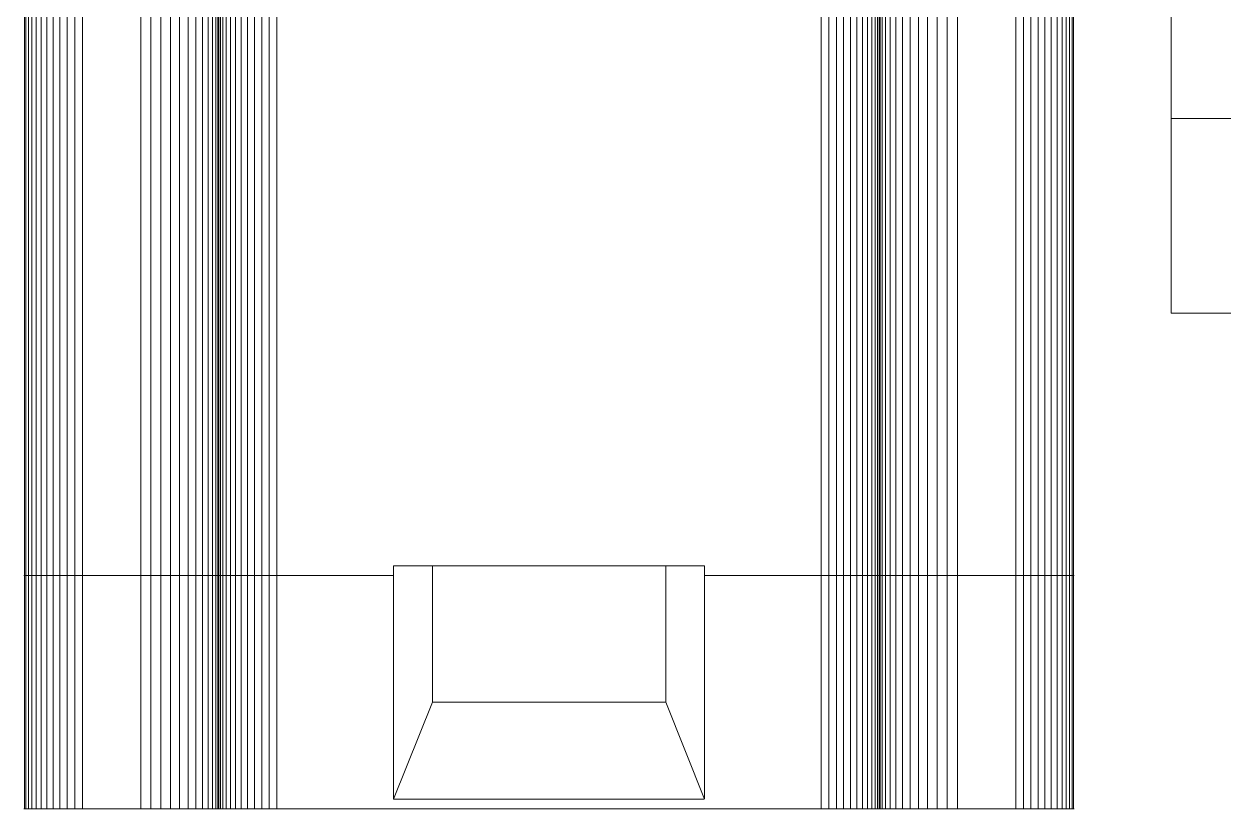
# Model space of a CAD drawing. Header units: inches. Extents: x -827 to 154, y -802 to 207.
# Drawn here: x -125.708 to -121.851, y -200.883 to -198.36 of the extents above; entities that cross this region are included whole.
import ezdxf

# ---------------------------------------------------------------- set-up
doc = ezdxf.new("R2010")
doc.units = ezdxf.units.IN
doc.header["$MEASUREMENT"] = 0
doc.layers.add('Layer0', color=7, linetype='Continuous', lineweight=9)
doc.layers.add('Shop_Sabre_RC-8_CNC_Router_skp', color=8, linetype='Continuous', lineweight=9)

# ---------------------------------------------------------------- blocks, each defined once
blk = doc.blocks.new('Shop_Sabre_RC-8_CNC_Router_skp_49-402788-Level 1')
at = {"layer": 'Layer0'}
for p, q in [((7.6891, 3.25), (7.6875, 3.25)), ((7.6875, 3.25), (7.6891, 3.25)), ((7.6939, 3.25), (7.6891, 3.25)), ((7.6891, 3.25), (7.6939, 3.25)), ((7.6891, 3.25), (7.6891, 0.75)), ((7.6891, 0.75), (7.6891, 3.25)), ((7.7018, 3.25), (7.6939, 3.25)), ((7.6939, 3.25), (7.7018, 3.25)), ((7.6939, 3.25), (7.6939, 0.75)), ((7.6939, 0.75), (7.6939, 3.25)), ((7.7126, 3.25), (7.7018, 3.25)), ((7.7018, 3.25), (7.7126, 3.25)), ((7.7018, 3.25), (7.7018, 0.75)), ((7.7018, 0.75), (7.7018, 3.25)), ((7.7262, 3.25), (7.7126, 3.25)), ((7.7126, 3.25), (7.7262, 3.25)), ((7.7126, 3.25), (7.7126, 0.75)), ((7.7126, 0.75), (7.7126, 3.25)), ((7.7424, 3.25), (7.7262, 3.25)), ((7.7262, 3.25), (7.7424, 3.25)), ((7.7262, 3.25), (7.7262, 0.75)), ((7.7262, 0.75), (7.7262, 3.25)), ((7.7609, 3.25), (7.7424, 3.25)), ((7.7424, 0.75), (7.7424, 3.25)), ((7.7609, 3.25), (7.7424, 3.25)), ((7.7424, 0.75), (7.7424, 3.25)), ((7.7812, 3.25), (7.7609, 3.25)), ((7.7609, 0.75), (7.7609, 3.25)), ((7.7812, 3.25), (7.7609, 3.25)), ((7.7609, 3.25), (7.7609, 0.75)), ((7.8032, 3.25), (7.7812, 3.25)), ((7.7812, 0.75), (7.7812, 3.25)), ((7.8032, 3.25), (7.7812, 3.25)), ((7.7812, 3.25), (7.7812, 0.75)), ((7.8265, 3.25), (7.8032, 3.25)), ((7.8032, 0.75), (7.8032, 3.25)), ((7.8265, 3.25), (7.8032, 3.25)), ((7.8032, 3.25), (7.8032, 0.75)), ((7.8505, 3.25), (7.8265, 3.25)), ((7.8265, 3.25), (7.8265, 0.75)), ((7.8265, 0.75), (7.8265, 3.25)), ((7.8505, 3.25), (7.8265, 3.25)), ((7.875, 3.25), (7.8505, 3.25)), ((7.8505, 0.75), (7.8505, 3.25)), ((7.875, 3.25), (7.8505, 3.25)), ((7.8505, 3.25), (7.8505, 0.75)), ((8.0625, 3.25), (7.875, 3.25)), ((7.875, 3.25), (7.875, 0.75)), ((8.0625, 3.25), (7.875, 3.25)), ((7.875, 0.75), (7.875, 3.25)), ((8.0951, 3.25), (8.0625, 3.25)), ((8.0951, 3.25), (8.0625, 3.25)), ((8.0625, 0.75), (8.0625, 3.25)), ((8.0625, 3.25), (8.0625, 0.75)), ((8.1272, 3.25), (8.0951, 3.25)), ((8.0951, 3.25), (8.0951, 0.75)), ((8.1272, 3.25), (8.0951, 3.25)), ((8.0951, 0.75), (8.0951, 3.25)), ((8.1582, 3.25), (8.1272, 3.25)), ((8.1272, 3.25), (8.1272, 0.75)), ((8.1582, 3.25), (8.1272, 3.25)), ((8.1272, 0.75), (8.1272, 3.25)), ((8.1875, 3.25), (8.1582, 3.25)), ((8.1875, 3.25), (8.1582, 3.25)), ((8.1582, 0.75), (8.1582, 3.25)), ((8.1582, 3.25), (8.1582, 0.75)), ((8.2147, 3.25), (8.1875, 3.25)), ((8.2147, 3.25), (8.1875, 3.25)), ((8.1875, 0.75), (8.1875, 3.25)), ((8.1875, 3.25), (8.1875, 0.75)), ((8.2393, 3.25), (8.2147, 3.25)), ((8.2147, 3.25), (8.2147, 0.75)), ((8.2393, 3.25), (8.2147, 3.25)), ((8.2147, 0.75), (8.2147, 3.25)), ((8.2608, 3.25), (8.2393, 3.25)), ((8.2393, 3.25), (8.2393, 0.75)), ((8.2393, 3.25), (8.2608, 3.25)), ((8.2393, 3.25), (8.2393, 0.75)), ((8.279, 3.25), (8.2608, 3.25)), ((8.2608, 3.25), (8.279, 3.25)), ((8.2608, 3.25), (8.2608, 0.75)), ((8.2608, 0.75), (8.2608, 3.25)), ((8.2935, 3.25), (8.279, 3.25)), ((8.279, 0.75), (8.279, 3.25)), ((8.279, 3.25), (8.2935, 3.25)), ((8.279, 3.25), (8.279, 0.75)), ((8.304, 3.25), (8.2935, 3.25)), ((8.2935, 3.25), (8.304, 3.25)), ((8.2935, 3.25), (8.2935, 0.75)), ((8.2935, 0.75), (8.2935, 3.25)), ((8.3104, 3.25), (8.304, 3.25)), ((8.304, 0.75), (8.304, 3.25)), ((8.304, 3.25), (8.3104, 3.25)), ((8.304, 3.25), (8.304, 0.75)), ((8.3125, 3.25), (8.3104, 3.25)), ((8.3104, 3.25), (8.3125, 3.25)), ((8.3104, 3.25), (8.3104, 0.75)), ((8.3104, 0.75), (8.3104, 3.25)), ((8.3141, 3.25), (8.3125, 3.25)), ((8.3125, 3.25), (8.3141, 3.25)), ((8.3189, 3.25), (8.3141, 3.25)), ((8.3141, 3.25), (8.3189, 3.25)), ((8.3141, 3.25), (8.3141, 0.75)), ((8.3141, 0.75), (8.3141, 3.25)), ((8.3268, 3.25), (8.3189, 3.25)), ((8.3189, 3.25), (8.3268, 3.25)), ((8.3189, 3.25), (8.3189, 0.75)), ((8.3189, 0.75), (8.3189, 3.25)), ((8.3376, 3.25), (8.3268, 3.25)), ((8.3268, 3.25), (8.3376, 3.25)), ((8.3268, 3.25), (8.3268, 0.75)), ((8.3268, 0.75), (8.3268, 3.25)), ((8.3512, 3.25), (8.3376, 3.25)), ((8.3376, 3.25), (8.3512, 3.25)), ((8.3376, 3.25), (8.3376, 0.75)), ((8.3376, 0.75), (8.3376, 3.25)), ((8.3674, 3.25), (8.3512, 3.25)), ((8.3512, 0.75), (8.3512, 3.25)), ((8.3512, 3.25), (8.3674, 3.25)), ((8.3512, 3.25), (8.3512, 0.75)), ((8.3859, 3.25), (8.3674, 3.25)), ((8.3674, 0.75), (8.3674, 3.25)), ((8.3674, 0.75), (8.3674, 3.25)), ((8.3859, 3.25), (8.3674, 3.25)), ((8.4062, 3.25), (8.3859, 3.25)), ((8.3859, 3.25), (8.3859, 0.75)), ((8.3859, 0.75), (8.3859, 3.25)), ((8.4062, 3.25), (8.3859, 3.25)), ((8.4282, 3.25), (8.4062, 3.25)), ((8.4062, 0.75), (8.4062, 3.25)), ((8.4282, 3.25), (8.4062, 3.25)), ((8.4062, 3.25), (8.4062, 0.75)), ((8.4515, 3.25), (8.4282, 3.25)), ((8.4282, 0.75), (8.4282, 3.25)), ((8.4515, 3.25), (8.4282, 3.25)), ((8.4282, 3.25), (8.4282, 0.75)), ((8.4755, 3.25), (8.4515, 3.25)), ((8.4515, 3.25), (8.4515, 0.75)), ((8.4515, 0.75), (8.4515, 3.25)), ((8.4755, 3.25), (8.4515, 3.25)), ((8.5, 3.25), (8.4755, 3.25)), ((8.4755, 3.25), (8.4755, 0.75)), ((8.4755, 0.75), (8.4755, 3.25)), ((8.5, 3.25), (8.4755, 3.25)), ((10.25, 3.25), (8.5, 3.25)), ((8.5, 3.25), (8.5, 0.75)), ((10.25, 3.25), (8.5, 3.25)), ((8.5, 0.75), (8.5, 3.25)), ((10.2745, 3.25), (10.25, 3.25)), ((10.25, 0.75), (10.25, 3.25)), ((10.2745, 3.25), (10.25, 3.25)), ((10.25, 3.25), (10.25, 0.75)), ((10.2985, 3.25), (10.2745, 3.25)), ((10.2745, 3.25), (10.2745, 0.75)), ((10.2745, 0.75), (10.2745, 3.25)), ((10.2985, 3.25), (10.2745, 3.25)), ((10.3218, 3.25), (10.2985, 3.25)), ((10.2985, 3.25), (10.2985, 0.75)), ((10.2985, 0.75), (10.2985, 3.25)), ((10.3218, 3.25), (10.2985, 3.25)), ((10.3437, 3.25), (10.3218, 3.25)), ((10.3218, 0.75), (10.3218, 3.25)), ((10.3437, 3.25), (10.3218, 3.25)), ((10.3218, 3.25), (10.3218, 0.75)), ((10.3641, 3.25), (10.3437, 3.25)), ((10.3437, 0.75), (10.3437, 3.25)), ((10.3641, 3.25), (10.3437, 3.25)), ((10.3437, 3.25), (10.3437, 0.75)), ((10.3826, 3.25), (10.3641, 3.25)), ((10.3641, 3.25), (10.3641, 0.75)), ((10.3641, 0.75), (10.3641, 3.25)), ((10.3826, 3.25), (10.3641, 3.25)), ((10.3988, 3.25), (10.3826, 3.25)), ((10.3826, 3.25), (10.3826, 0.75)), ((10.3826, 3.25), (10.3826, 0.75)), ((10.3826, 3.25), (10.3988, 3.25)), ((10.4124, 3.25), (10.3988, 3.25)), ((10.3988, 3.25), (10.3988, 0.75)), ((10.3988, 3.25), (10.4124, 3.25)), ((10.3988, 0.75), (10.3988, 3.25)), ((10.4232, 3.25), (10.4124, 3.25)), ((10.4124, 3.25), (10.4124, 0.75)), ((10.4124, 3.25), (10.4232, 3.25)), ((10.4124, 0.75), (10.4124, 3.25)), ((10.4311, 3.25), (10.4232, 3.25)), ((10.4232, 0.75), (10.4232, 3.25)), ((10.4232, 3.25), (10.4232, 0.75)), ((10.4232, 3.25), (10.4311, 3.25)), ((10.4359, 3.25), (10.4311, 3.25)), ((10.4311, 0.75), (10.4311, 3.25)), ((10.4311, 3.25), (10.4311, 0.75)), ((10.4311, 3.25), (10.4359, 3.25)), ((10.4375, 3.25), (10.4359, 3.25)), ((10.4359, 3.25), (10.4359, 0.75)), ((10.4359, 3.25), (10.4375, 3.25)), ((10.4359, 0.75), (10.4359, 3.25)), ((10.4396, 3.25), (10.4375, 3.25)), ((10.4375, 3.25), (10.4396, 3.25)), ((10.446, 3.25), (10.4396, 3.25)), ((10.4396, 3.25), (10.4396, 0.75)), ((10.4396, 3.25), (10.446, 3.25)), ((10.4396, 0.75), (10.4396, 3.25)), ((10.4565, 3.25), (10.446, 3.25)), ((10.446, 0.75), (10.446, 3.25)), ((10.446, 3.25), (10.446, 0.75)), ((10.446, 3.25), (10.4565, 3.25)), ((10.471, 3.25), (10.4565, 3.25)), ((10.4565, 3.25), (10.4565, 0.75)), ((10.4565, 3.25), (10.471, 3.25)), ((10.4565, 0.75), (10.4565, 3.25)), ((10.4892, 3.25), (10.471, 3.25)), ((10.471, 0.75), (10.471, 3.25)), ((10.471, 3.25), (10.471, 0.75)), ((10.471, 3.25), (10.4892, 3.25)), ((10.5107, 3.25), (10.4892, 3.25)), ((10.4892, 0.75), (10.4892, 3.25)), ((10.4892, 3.25), (10.4892, 0.75)), ((10.4892, 3.25), (10.5107, 3.25)), ((10.5353, 3.25), (10.5107, 3.25)), ((10.5353, 3.25), (10.5107, 3.25)), ((10.5107, 0.75), (10.5107, 3.25)), ((10.5107, 0.75), (10.5107, 3.25)), ((10.5625, 3.25), (10.5353, 3.25)), ((10.5353, 3.25), (10.5353, 0.75)), ((10.5625, 3.25), (10.5353, 3.25)), ((10.5353, 0.75), (10.5353, 3.25)), ((10.5918, 3.25), (10.5625, 3.25)), ((10.5918, 3.25), (10.5625, 3.25)), ((10.5625, 0.75), (10.5625, 3.25)), ((10.5625, 3.25), (10.5625, 0.75)), ((10.6228, 3.25), (10.5918, 3.25)), ((10.5918, 3.25), (10.5918, 0.75)), ((10.6228, 3.25), (10.5918, 3.25)), ((10.5918, 0.75), (10.5918, 3.25)), ((10.6549, 3.25), (10.6228, 3.25)), ((10.6549, 3.25), (10.6228, 3.25)), ((10.6228, 0.75), (10.6228, 3.25)), ((10.6228, 3.25), (10.6228, 0.75)), ((10.6875, 3.25), (10.6549, 3.25)), ((10.6549, 3.25), (10.6549, 0.75)), ((10.6875, 3.25), (10.6549, 3.25)), ((10.6549, 0.75), (10.6549, 3.25)), ((10.875, 3.25), (10.6875, 3.25)), ((10.875, 3.25), (10.6875, 3.25)), ((10.6875, 0.75), (10.6875, 3.25)), ((10.6875, 3.25), (10.6875, 0.75)), ((10.8995, 3.25), (10.875, 3.25)), ((10.875, 0.75), (10.875, 3.25)), ((10.8995, 3.25), (10.875, 3.25)), ((10.875, 3.25), (10.875, 0.75)), ((10.9235, 3.25), (10.8995, 3.25)), ((10.8995, 0.75), (10.8995, 3.25)), ((10.9235, 3.25), (10.8995, 3.25)), ((10.8995, 3.25), (10.8995, 0.75)), ((10.9468, 3.25), (10.9235, 3.25)), ((10.9235, 3.25), (10.9235, 0.75)), ((10.9235, 0.75), (10.9235, 3.25)), ((10.9468, 3.25), (10.9235, 3.25)), ((10.9687, 3.25), (10.9468, 3.25)), ((10.9468, 0.75), (10.9468, 3.25)), ((10.9687, 3.25), (10.9468, 3.25)), ((10.9468, 3.25), (10.9468, 0.75)), ((10.9891, 3.25), (10.9687, 3.25)), ((10.9687, 0.75), (10.9687, 3.25)), ((10.9891, 3.25), (10.9687, 3.25)), ((10.9687, 3.25), (10.9687, 0.75)), ((11.0076, 3.25), (10.9891, 3.25)), ((10.9891, 3.25), (10.9891, 0.75)), ((10.9891, 0.75), (10.9891, 3.25)), ((11.0076, 3.25), (10.9891, 3.25)), ((11.0238, 3.25), (11.0076, 3.25)), ((11.0076, 3.25), (11.0076, 0.75)), ((11.0076, 3.25), (11.0076, 0.75)), ((11.0076, 3.25), (11.0238, 3.25)), ((11.0374, 3.25), (11.0238, 3.25)), ((11.0238, 3.25), (11.0238, 0.75)), ((11.0238, 3.25), (11.0374, 3.25)), ((11.0238, 0.75), (11.0238, 3.25)), ((11.0482, 3.25), (11.0374, 3.25)), ((11.0374, 3.25), (11.0374, 0.75)), ((11.0374, 3.25), (11.0482, 3.25)), ((11.0374, 0.75), (11.0374, 3.25)), ((11.0561, 3.25), (11.0482, 3.25)), ((11.0482, 3.25), (11.0482, 0.75)), ((11.0482, 3.25), (11.0561, 3.25)), ((11.0482, 0.75), (11.0482, 3.25)), ((11.0609, 3.25), (11.0561, 3.25)), ((11.0561, 0.75), (11.0561, 3.25)), ((11.0561, 3.25), (11.0561, 0.75)), ((11.0561, 3.25), (11.0609, 3.25)), ((11.0609, 3.25), (11.0625, 3.25)), ((11.0609, 3.25), (11.0609, 0.75)), ((11.0609, 3.25), (11.0625, 3.25)), ((11.0609, 0.75), (11.0609, 3.25)), ((7.6891, 0.75), (7.6875, 0.75)), ((7.6891, 0.75), (7.6875, 0.75)), ((7.6939, 0.75), (7.6891, 0.75)), ((7.6939, 0.75), (7.6891, 0.75)), ((7.7018, 0.75), (7.6939, 0.75)), ((7.7018, 0.75), (7.6939, 0.75)), ((7.7126, 0.75), (7.7018, 0.75)), ((7.7126, 0.75), (7.7018, 0.75)), ((7.7262, 0.75), (7.7126, 0.75)), ((7.7262, 0.75), (7.7126, 0.75)), ((7.7424, 0.75), (7.7262, 0.75)), ((7.7424, 0.75), (7.7262, 0.75)), ((7.7424, 0.75), (7.7609, 0.75)), ((7.7609, 0.75), (7.7424, 0.75)), ((7.7609, 0.75), (7.7812, 0.75)), ((7.7812, 0.75), (7.7609, 0.75)), ((7.7812, 0.75), (7.8032, 0.75)), ((7.8032, 0.75), (7.7812, 0.75)), ((7.8032, 0.75), (7.8265, 0.75)), ((7.8265, 0.75), (7.8032, 0.75)), ((7.8265, 0.75), (7.8505, 0.75)), ((7.8505, 0.75), (7.8265, 0.75)), ((7.8505, 0.75), (7.875, 0.75)), ((7.875, 0.75), (7.8505, 0.75)), ((8.0625, 0.75), (7.875, 0.75)), ((7.875, 0.75), (8.0625, 0.75)), ((8.0951, 0.75), (8.0625, 0.75)), ((8.0625, 0.75), (8.0951, 0.75)), ((8.1272, 0.75), (8.0951, 0.75)), ((8.0951, 0.75), (8.1272, 0.75)), ((8.1582, 0.75), (8.1272, 0.75)), ((8.1272, 0.75), (8.1582, 0.75)), ((8.1875, 0.75), (8.1582, 0.75)), ((8.1582, 0.75), (8.1875, 0.75)), ((8.2147, 0.75), (8.1875, 0.75)), ((8.1875, 0.75), (8.2147, 0.75)), ((8.2393, 0.75), (8.2147, 0.75)), ((8.2147, 0.75), (8.2393, 0.75)), ((8.2608, 0.75), (8.2393, 0.75)), ((8.2608, 0.75), (8.2393, 0.75)), ((8.279, 0.75), (8.2608, 0.75)), ((8.279, 0.75), (8.2608, 0.75)), ((8.2935, 0.75), (8.279, 0.75)), ((8.2935, 0.75), (8.279, 0.75)), ((8.304, 0.75), (8.2935, 0.75)), ((8.304, 0.75), (8.2935, 0.75)), ((8.3104, 0.75), (8.304, 0.75)), ((8.3104, 0.75), (8.304, 0.75)), ((8.3125, 0.75), (8.3104, 0.75)), ((8.3125, 0.75), (8.3104, 0.75)), ((8.3125, 0.75), (8.3141, 0.75)), ((8.3141, 0.75), (8.3125, 0.75)), ((8.3141, 0.75), (8.3189, 0.75)), ((8.3189, 0.75), (8.3141, 0.75)), ((8.3268, 0.75), (8.3189, 0.75)), ((8.3268, 0.75), (8.3189, 0.75)), ((8.3376, 0.75), (8.3268, 0.75)), ((8.3376, 0.75), (8.3268, 0.75)), ((8.3512, 0.75), (8.3376, 0.75)), ((8.3512, 0.75), (8.3376, 0.75)), ((8.3674, 0.75), (8.3512, 0.75)), ((8.3674, 0.75), (8.3512, 0.75)), ((8.3859, 0.75), (8.3674, 0.75)), ((8.3674, 0.75), (8.3859, 0.75)), ((8.4062, 0.75), (8.3859, 0.75)), ((8.3859, 0.75), (8.4062, 0.75)), ((8.4282, 0.75), (8.4062, 0.75)), ((8.4062, 0.75), (8.4282, 0.75)), ((8.4515, 0.75), (8.4282, 0.75)), ((8.4282, 0.75), (8.4515, 0.75)), ((8.4755, 0.75), (8.4515, 0.75)), ((8.4515, 0.75), (8.4755, 0.75)), ((8.5, 0.75), (8.4755, 0.75)), ((8.4755, 0.75), (8.5, 0.75)), ((8.875, 0.75), (8.5, 0.75)), ((8.5, 0.75), (8.875, 0.75)), ((10.25, 0.75), (9.875, 0.75)), ((9.875, 0.75), (10.25, 0.75)), ((10.2745, 0.75), (10.25, 0.75)), ((10.25, 0.75), (10.2745, 0.75)), ((10.2985, 0.75), (10.2745, 0.75)), ((10.2745, 0.75), (10.2985, 0.75)), ((10.3218, 0.75), (10.2985, 0.75)), ((10.2985, 0.75), (10.3218, 0.75)), ((10.3437, 0.75), (10.3218, 0.75)), ((10.3218, 0.75), (10.3437, 0.75)), ((10.3641, 0.75), (10.3437, 0.75)), ((10.3437, 0.75), (10.3641, 0.75)), ((10.3826, 0.75), (10.3641, 0.75)), ((10.3641, 0.75), (10.3826, 0.75)), ((10.3988, 0.75), (10.3826, 0.75)), ((10.3988, 0.75), (10.3826, 0.75)), ((10.4124, 0.75), (10.3988, 0.75)), ((10.4124, 0.75), (10.3988, 0.75)), ((10.4232, 0.75), (10.4124, 0.75)), ((10.4232, 0.75), (10.4124, 0.75)), ((10.4311, 0.75), (10.4232, 0.75)), ((10.4311, 0.75), (10.4232, 0.75)), ((10.4359, 0.75), (10.4311, 0.75)), ((10.4359, 0.75), (10.4311, 0.75)), ((10.4359, 0.75), (10.4375, 0.75)), ((10.4375, 0.75), (10.4359, 0.75)), ((10.4375, 0.75), (10.4396, 0.75)), ((10.4396, 0.75), (10.4375, 0.75)), ((10.446, 0.75), (10.4396, 0.75)), ((10.446, 0.75), (10.4396, 0.75)), ((10.4565, 0.75), (10.446, 0.75)), ((10.4565, 0.75), (10.446, 0.75)), ((10.471, 0.75), (10.4565, 0.75)), ((10.471, 0.75), (10.4565, 0.75)), ((10.4892, 0.75), (10.471, 0.75)), ((10.4892, 0.75), (10.471, 0.75)), ((10.5107, 0.75), (10.4892, 0.75)), ((10.5107, 0.75), (10.4892, 0.75)), ((10.5353, 0.75), (10.5107, 0.75)), ((10.5107, 0.75), (10.5353, 0.75)), ((10.5625, 0.75), (10.5353, 0.75)), ((10.5353, 0.75), (10.5625, 0.75)), ((10.5918, 0.75), (10.5625, 0.75)), ((10.5625, 0.75), (10.5918, 0.75)), ((10.6228, 0.75), (10.5918, 0.75)), ((10.5918, 0.75), (10.6228, 0.75)), ((10.6549, 0.75), (10.6228, 0.75)), ((10.6228, 0.75), (10.6549, 0.75)), ((10.6875, 0.75), (10.6549, 0.75)), ((10.6549, 0.75), (10.6875, 0.75)), ((10.875, 0.75), (10.6875, 0.75)), ((10.6875, 0.75), (10.875, 0.75)), ((10.8995, 0.75), (10.875, 0.75)), ((10.875, 0.75), (10.8995, 0.75)), ((10.9235, 0.75), (10.8995, 0.75)), ((10.8995, 0.75), (10.9235, 0.75)), ((10.9468, 0.75), (10.9235, 0.75)), ((10.9235, 0.75), (10.9468, 0.75)), ((10.9687, 0.75), (10.9468, 0.75)), ((10.9468, 0.75), (10.9687, 0.75)), ((10.9891, 0.75), (10.9687, 0.75)), ((10.9687, 0.75), (10.9891, 0.75)), ((11.0076, 0.75), (10.9891, 0.75)), ((10.9891, 0.75), (11.0076, 0.75)), ((11.0238, 0.75), (11.0076, 0.75)), ((11.0238, 0.75), (11.0076, 0.75)), ((11.0374, 0.75), (11.0238, 0.75)), ((11.0374, 0.75), (11.0238, 0.75)), ((11.0482, 0.75), (11.0374, 0.75)), ((11.0482, 0.75), (11.0374, 0.75)), ((11.0561, 0.75), (11.0482, 0.75)), ((11.0561, 0.75), (11.0482, 0.75)), ((11.0609, 0.75), (11.0561, 0.75)), ((11.0609, 0.75), (11.0561, 0.75)), ((11.0609, 0.75), (11.0625, 0.75)), ((11.0625, 0.75), (11.0609, 0.75))]:
    blk.add_line(p, q, dxfattribs=at)
blk = doc.blocks.new('Shop_Sabre_RC-8_CNC_Router_skp_48-V132-Level 1')
at = {"layer": 'Layer0'}
for p, q in [((7.6891, 0.75), (7.6875, 0.75)), ((7.6875, 0.75), (7.6891, 0.75)), ((7.6939, 0.75), (7.6891, 0.75)), ((7.6891, 0.75), (7.6939, 0.75)), ((7.6891, 0.75), (7.6891, 0)), ((7.6891, 0), (7.6891, 0.75)), ((7.7018, 0.75), (7.6939, 0.75)), ((7.6939, 0.75), (7.7018, 0.75)), ((7.6939, 0.75), (7.6939, 0)), ((7.6939, 0), (7.6939, 0.75)), ((7.7126, 0.75), (7.7018, 0.75)), ((7.7018, 0.75), (7.7126, 0.75)), ((7.7018, 0.75), (7.7018, 0)), ((7.7018, 0), (7.7018, 0.75)), ((7.7262, 0.75), (7.7126, 0.75)), ((7.7126, 0.75), (7.7262, 0.75)), ((7.7126, 0.75), (7.7126, 0)), ((7.7126, 0), (7.7126, 0.75)), ((7.7424, 0.75), (7.7262, 0.75)), ((7.7262, 0.75), (7.7424, 0.75)), ((7.7262, 0.75), (7.7262, 0)), ((7.7262, 0), (7.7262, 0.75)), ((7.7609, 0.75), (7.7424, 0.75)), ((7.7424, 0), (7.7424, 0.75)), ((7.7609, 0.75), (7.7424, 0.75)), ((7.7424, 0), (7.7424, 0.75)), ((7.7812, 0.75), (7.7609, 0.75)), ((7.7609, 0), (7.7609, 0.75)), ((7.7812, 0.75), (7.7609, 0.75)), ((7.7609, 0.75), (7.7609, 0)), ((7.8032, 0.75), (7.7812, 0.75)), ((7.7812, 0), (7.7812, 0.75)), ((7.8032, 0.75), (7.7812, 0.75)), ((7.7812, 0.75), (7.7812, 0)), ((7.8265, 0.75), (7.8032, 0.75)), ((7.8032, 0), (7.8032, 0.75)), ((7.8265, 0.75), (7.8032, 0.75)), ((7.8032, 0.75), (7.8032, 0)), ((7.8505, 0.75), (7.8265, 0.75)), ((7.8265, 0), (7.8265, 0.75)), ((7.8505, 0.75), (7.8265, 0.75)), ((7.8265, 0.75), (7.8265, 0)), ((7.875, 0.75), (7.8505, 0.75)), ((7.8505, 0), (7.8505, 0.75)), ((7.875, 0.75), (7.8505, 0.75)), ((7.8505, 0.75), (7.8505, 0)), ((8.0625, 0.75), (7.875, 0.75)), ((7.875, 0.75), (7.875, 0)), ((8.0625, 0.75), (7.875, 0.75)), ((7.875, 0), (7.875, 0.75)), ((8.0951, 0.75), (8.0625, 0.75)), ((8.0951, 0.75), (8.0625, 0.75)), ((8.0625, 0), (8.0625, 0.75)), ((8.0625, 0.75), (8.0625, 0)), ((8.1272, 0.75), (8.0951, 0.75)), ((8.1272, 0.75), (8.0951, 0.75)), ((8.0951, 0), (8.0951, 0.75)), ((8.0951, 0.75), (8.0951, 0)), ((8.1582, 0.75), (8.1272, 0.75)), ((8.1582, 0.75), (8.1272, 0.75)), ((8.1272, 0), (8.1272, 0.75)), ((8.1272, 0.75), (8.1272, 0)), ((8.1875, 0.75), (8.1582, 0.75)), ((8.1875, 0.75), (8.1582, 0.75)), ((8.1582, 0), (8.1582, 0.75)), ((8.1582, 0.75), (8.1582, 0)), ((8.2147, 0.75), (8.1875, 0.75)), ((8.2147, 0.75), (8.1875, 0.75)), ((8.1875, 0), (8.1875, 0.75)), ((8.1875, 0.75), (8.1875, 0)), ((8.2393, 0.75), (8.2147, 0.75)), ((8.2393, 0.75), (8.2147, 0.75)), ((8.2147, 0), (8.2147, 0.75)), ((8.2147, 0.75), (8.2147, 0)), ((8.2608, 0.75), (8.2393, 0.75)), ((8.2393, 0.75), (8.2608, 0.75)), ((8.2393, 0.75), (8.2393, 0)), ((8.2393, 0.75), (8.2393, 0)), ((8.279, 0.75), (8.2608, 0.75)), ((8.2608, 0.75), (8.279, 0.75)), ((8.2608, 0.75), (8.2608, 0)), ((8.2608, 0), (8.2608, 0.75)), ((8.2935, 0.75), (8.279, 0.75)), ((8.279, 0.75), (8.2935, 0.75)), ((8.279, 0.75), (8.279, 0)), ((8.279, 0), (8.279, 0.75)), ((8.304, 0.75), (8.2935, 0.75)), ((8.2935, 0.75), (8.304, 0.75)), ((8.2935, 0.75), (8.2935, 0)), ((8.2935, 0), (8.2935, 0.75)), ((8.3104, 0.75), (8.304, 0.75)), ((8.304, 0.75), (8.3104, 0.75)), ((8.304, 0.75), (8.304, 0)), ((8.304, 0), (8.304, 0.75)), ((8.3125, 0.75), (8.3104, 0.75)), ((8.3104, 0.75), (8.3125, 0.75)), ((8.3104, 0.75), (8.3104, 0)), ((8.3104, 0), (8.3104, 0.75)), ((8.3141, 0.75), (8.3125, 0.75)), ((8.3125, 0.75), (8.3141, 0.75)), ((8.3189, 0.75), (8.3141, 0.75)), ((8.3141, 0.75), (8.3189, 0.75)), ((8.3141, 0.75), (8.3141, 0)), ((8.3141, 0), (8.3141, 0.75)), ((8.3268, 0.75), (8.3189, 0.75)), ((8.3189, 0.75), (8.3268, 0.75)), ((8.3189, 0.75), (8.3189, 0)), ((8.3189, 0), (8.3189, 0.75)), ((8.3376, 0.75), (8.3268, 0.75)), ((8.3268, 0.75), (8.3376, 0.75)), ((8.3268, 0.75), (8.3268, 0)), ((8.3268, 0), (8.3268, 0.75)), ((8.3512, 0.75), (8.3376, 0.75)), ((8.3376, 0.75), (8.3512, 0.75)), ((8.3376, 0.75), (8.3376, 0)), ((8.3376, 0), (8.3376, 0.75)), ((8.3674, 0.75), (8.3512, 0.75)), ((8.3512, 0.75), (8.3674, 0.75)), ((8.3512, 0.75), (8.3512, 0)), ((8.3512, 0), (8.3512, 0.75)), ((8.3859, 0.75), (8.3674, 0.75)), ((8.3674, 0), (8.3674, 0.75)), ((8.3859, 0.75), (8.3674, 0.75)), ((8.3674, 0), (8.3674, 0.75)), ((8.4062, 0.75), (8.3859, 0.75)), ((8.3859, 0), (8.3859, 0.75)), ((8.4062, 0.75), (8.3859, 0.75)), ((8.3859, 0.75), (8.3859, 0)), ((8.4282, 0.75), (8.4062, 0.75)), ((8.4062, 0), (8.4062, 0.75)), ((8.4282, 0.75), (8.4062, 0.75)), ((8.4062, 0.75), (8.4062, 0)), ((8.4515, 0.75), (8.4282, 0.75)), ((8.4282, 0), (8.4282, 0.75)), ((8.4515, 0.75), (8.4282, 0.75)), ((8.4282, 0.75), (8.4282, 0)), ((8.4755, 0.75), (8.4515, 0.75)), ((8.4515, 0), (8.4515, 0.75)), ((8.4755, 0.75), (8.4515, 0.75)), ((8.4515, 0.75), (8.4515, 0)), ((8.5, 0.75), (8.4755, 0.75)), ((8.4755, 0), (8.4755, 0.75)), ((8.5, 0.75), (8.4755, 0.75)), ((8.4755, 0.75), (8.4755, 0)), ((8.875, 0.75), (8.5, 0.75)), ((8.5, 0.75), (8.5, 0)), ((8.875, 0.75), (8.5, 0.75)), ((8.5, 0), (8.5, 0.75)), ((10.25, 0.75), (9.875, 0.75)), ((10.25, 0.75), (9.875, 0.75)), ((10.2745, 0.75), (10.25, 0.75)), ((10.25, 0), (10.25, 0.75)), ((10.2745, 0.75), (10.25, 0.75)), ((10.25, 0.75), (10.25, 0)), ((10.2985, 0.75), (10.2745, 0.75)), ((10.2745, 0), (10.2745, 0.75)), ((10.2985, 0.75), (10.2745, 0.75)), ((10.2745, 0.75), (10.2745, 0)), ((10.3218, 0.75), (10.2985, 0.75)), ((10.2985, 0), (10.2985, 0.75)), ((10.3218, 0.75), (10.2985, 0.75)), ((10.2985, 0.75), (10.2985, 0)), ((10.3437, 0.75), (10.3218, 0.75)), ((10.3218, 0), (10.3218, 0.75)), ((10.3437, 0.75), (10.3218, 0.75)), ((10.3218, 0.75), (10.3218, 0)), ((10.3641, 0.75), (10.3437, 0.75)), ((10.3437, 0), (10.3437, 0.75)), ((10.3641, 0.75), (10.3437, 0.75)), ((10.3437, 0.75), (10.3437, 0)), ((10.3826, 0.75), (10.3641, 0.75)), ((10.3641, 0), (10.3641, 0.75)), ((10.3826, 0.75), (10.3641, 0.75)), ((10.3641, 0.75), (10.3641, 0)), ((10.3988, 0.75), (10.3826, 0.75)), ((10.3826, 0.75), (10.3826, 0)), ((10.3826, 0.75), (10.3988, 0.75)), ((10.3826, 0.75), (10.3826, 0)), ((10.4124, 0.75), (10.3988, 0.75)), ((10.3988, 0.75), (10.3988, 0)), ((10.3988, 0.75), (10.4124, 0.75)), ((10.3988, 0), (10.3988, 0.75)), ((10.4232, 0.75), (10.4124, 0.75)), ((10.4124, 0.75), (10.4124, 0)), ((10.4124, 0.75), (10.4232, 0.75)), ((10.4124, 0), (10.4124, 0.75)), ((10.4311, 0.75), (10.4232, 0.75)), ((10.4232, 0.75), (10.4232, 0)), ((10.4232, 0.75), (10.4311, 0.75)), ((10.4232, 0), (10.4232, 0.75)), ((10.4359, 0.75), (10.4311, 0.75)), ((10.4311, 0.75), (10.4311, 0)), ((10.4311, 0.75), (10.4359, 0.75)), ((10.4311, 0), (10.4311, 0.75)), ((10.4375, 0.75), (10.4359, 0.75)), ((10.4359, 0.75), (10.4359, 0)), ((10.4359, 0.75), (10.4375, 0.75)), ((10.4359, 0), (10.4359, 0.75)), ((10.4396, 0.75), (10.4375, 0.75)), ((10.4375, 0.75), (10.4396, 0.75)), ((10.446, 0.75), (10.4396, 0.75)), ((10.4396, 0.75), (10.4396, 0)), ((10.4396, 0.75), (10.446, 0.75)), ((10.4396, 0), (10.4396, 0.75)), ((10.4565, 0.75), (10.446, 0.75)), ((10.446, 0.75), (10.446, 0)), ((10.446, 0.75), (10.4565, 0.75)), ((10.446, 0), (10.446, 0.75)), ((10.471, 0.75), (10.4565, 0.75)), ((10.4565, 0.75), (10.4565, 0)), ((10.4565, 0.75), (10.471, 0.75)), ((10.4565, 0), (10.4565, 0.75)), ((10.4892, 0.75), (10.471, 0.75)), ((10.471, 0.75), (10.471, 0)), ((10.471, 0.75), (10.4892, 0.75)), ((10.471, 0), (10.471, 0.75)), ((10.5107, 0.75), (10.4892, 0.75)), ((10.4892, 0.75), (10.4892, 0)), ((10.4892, 0.75), (10.5107, 0.75)), ((10.4892, 0), (10.4892, 0.75)), ((10.5353, 0.75), (10.5107, 0.75)), ((10.5353, 0.75), (10.5107, 0.75)), ((10.5107, 0), (10.5107, 0.75)), ((10.5107, 0), (10.5107, 0.75)), ((10.5625, 0.75), (10.5353, 0.75)), ((10.5625, 0.75), (10.5353, 0.75)), ((10.5353, 0), (10.5353, 0.75)), ((10.5353, 0.75), (10.5353, 0)), ((10.5918, 0.75), (10.5625, 0.75)), ((10.5918, 0.75), (10.5625, 0.75)), ((10.5625, 0), (10.5625, 0.75)), ((10.5625, 0.75), (10.5625, 0)), ((10.6228, 0.75), (10.5918, 0.75)), ((10.6228, 0.75), (10.5918, 0.75)), ((10.5918, 0), (10.5918, 0.75)), ((10.5918, 0.75), (10.5918, 0)), ((10.6549, 0.75), (10.6228, 0.75)), ((10.6549, 0.75), (10.6228, 0.75)), ((10.6228, 0), (10.6228, 0.75)), ((10.6228, 0.75), (10.6228, 0)), ((10.6875, 0.75), (10.6549, 0.75)), ((10.6875, 0.75), (10.6549, 0.75)), ((10.6549, 0), (10.6549, 0.75)), ((10.6549, 0.75), (10.6549, 0)), ((10.875, 0.75), (10.6875, 0.75)), ((10.875, 0.75), (10.6875, 0.75)), ((10.6875, 0), (10.6875, 0.75)), ((10.6875, 0.75), (10.6875, 0)), ((10.8995, 0.75), (10.875, 0.75)), ((10.875, 0), (10.875, 0.75)), ((10.8995, 0.75), (10.875, 0.75)), ((10.875, 0.75), (10.875, 0)), ((10.9235, 0.75), (10.8995, 0.75)), ((10.8995, 0), (10.8995, 0.75)), ((10.9235, 0.75), (10.8995, 0.75)), ((10.8995, 0.75), (10.8995, 0)), ((10.9468, 0.75), (10.9235, 0.75)), ((10.9235, 0), (10.9235, 0.75)), ((10.9468, 0.75), (10.9235, 0.75)), ((10.9235, 0.75), (10.9235, 0)), ((10.9687, 0.75), (10.9468, 0.75)), ((10.9468, 0), (10.9468, 0.75)), ((10.9687, 0.75), (10.9468, 0.75)), ((10.9468, 0.75), (10.9468, 0)), ((10.9891, 0.75), (10.9687, 0.75)), ((10.9687, 0), (10.9687, 0.75)), ((10.9891, 0.75), (10.9687, 0.75)), ((10.9687, 0.75), (10.9687, 0)), ((11.0076, 0.75), (10.9891, 0.75)), ((10.9891, 0), (10.9891, 0.75)), ((11.0076, 0.75), (10.9891, 0.75)), ((10.9891, 0.75), (10.9891, 0)), ((11.0238, 0.75), (11.0076, 0.75)), ((11.0076, 0.75), (11.0076, 0)), ((11.0076, 0.75), (11.0238, 0.75)), ((11.0076, 0.75), (11.0076, 0)), ((11.0374, 0.75), (11.0238, 0.75)), ((11.0238, 0.75), (11.0238, 0)), ((11.0238, 0.75), (11.0374, 0.75)), ((11.0238, 0), (11.0238, 0.75)), ((11.0482, 0.75), (11.0374, 0.75)), ((11.0374, 0.75), (11.0374, 0)), ((11.0374, 0.75), (11.0482, 0.75)), ((11.0374, 0), (11.0374, 0.75)), ((11.0561, 0.75), (11.0482, 0.75)), ((11.0482, 0.75), (11.0482, 0)), ((11.0482, 0.75), (11.0561, 0.75)), ((11.0482, 0), (11.0482, 0.75)), ((11.0609, 0.75), (11.0561, 0.75)), ((11.0561, 0.75), (11.0561, 0)), ((11.0561, 0.75), (11.0609, 0.75)), ((11.0561, 0), (11.0561, 0.75)), ((11.0609, 0.75), (11.0625, 0.75)), ((11.0609, 0.75), (11.0609, 0)), ((11.0609, 0.75), (11.0625, 0.75)), ((11.0609, 0), (11.0609, 0.75)), ((7.6891, 0), (7.6875, 0)), ((7.6875, 0), (7.6891, 0)), ((7.6891, 0), (7.6875, 0)), ((7.6891, 0), (7.6875, 0)), ((7.6939, 0), (7.6891, 0)), ((7.6939, 0), (7.6891, 0)), ((7.7018, 0), (7.6939, 0)), ((7.7018, 0), (7.6939, 0)), ((7.7126, 0), (7.7018, 0)), ((7.7126, 0), (7.7018, 0)), ((7.7262, 0), (7.7126, 0)), ((7.7262, 0), (7.7126, 0)), ((7.7424, 0), (7.7262, 0)), ((7.7424, 0), (7.7262, 0)), ((7.7424, 0), (7.7609, 0)), ((7.7609, 0), (7.7424, 0)), ((7.7609, 0), (7.7812, 0)), ((7.7812, 0), (7.7609, 0)), ((7.7812, 0), (7.8032, 0)), ((7.8032, 0), (7.7812, 0)), ((7.8032, 0), (7.8265, 0)), ((7.8265, 0), (7.8032, 0)), ((7.8265, 0), (7.8505, 0)), ((7.8505, 0), (7.8265, 0)), ((7.8505, 0), (7.875, 0)), ((7.875, 0), (7.8505, 0)), ((8.0625, 0), (7.875, 0)), ((7.875, 0), (8.0625, 0)), ((8.0951, 0), (8.0625, 0)), ((8.0625, 0), (8.0951, 0)), ((8.1272, 0), (8.0951, 0)), ((8.0951, 0), (8.1272, 0)), ((8.1582, 0), (8.1272, 0)), ((8.1272, 0), (8.1582, 0)), ((8.1875, 0), (8.1582, 0)), ((8.1582, 0), (8.1875, 0)), ((8.2147, 0), (8.1875, 0)), ((8.1875, 0), (8.2147, 0)), ((8.2393, 0), (8.2147, 0)), ((8.2147, 0), (8.2393, 0)), ((8.2608, 0), (8.2393, 0)), ((8.2608, 0), (8.2393, 0)), ((8.279, 0), (8.2608, 0)), ((8.279, 0), (8.2608, 0)), ((8.2935, 0), (8.279, 0)), ((8.2935, 0), (8.279, 0)), ((8.304, 0), (8.2935, 0)), ((8.304, 0), (8.2935, 0)), ((8.3104, 0), (8.304, 0)), ((8.3104, 0), (8.304, 0)), ((8.3104, 0), (8.3125, 0)), ((8.3125, 0), (8.3104, 0)), ((8.3125, 0), (8.3104, 0)), ((8.3104, 0), (8.3125, 0)), ((8.3141, 0), (8.3125, 0)), ((8.3125, 0), (8.3141, 0)), ((8.3141, 0), (8.3125, 0)), ((8.3141, 0), (8.3125, 0)), ((8.3189, 0), (8.3141, 0)), ((8.3189, 0), (8.3141, 0)), ((8.3268, 0), (8.3189, 0)), ((8.3268, 0), (8.3189, 0)), ((8.3376, 0), (8.3268, 0)), ((8.3376, 0), (8.3268, 0)), ((8.3512, 0), (8.3376, 0)), ((8.3512, 0), (8.3376, 0)), ((8.3674, 0), (8.3512, 0)), ((8.3674, 0), (8.3512, 0)), ((8.3674, 0), (8.3859, 0)), ((8.3859, 0), (8.3674, 0)), ((8.3859, 0), (8.4062, 0)), ((8.4062, 0), (8.3859, 0)), ((8.4062, 0), (8.4282, 0)), ((8.4282, 0), (8.4062, 0)), ((8.4282, 0), (8.4515, 0)), ((8.4515, 0), (8.4282, 0)), ((8.4515, 0), (8.4755, 0)), ((8.4755, 0), (8.4515, 0)), ((8.4755, 0), (8.5, 0)), ((8.5, 0), (8.4755, 0)), ((10.25, 0), (8.5, 0)), ((8.5, 0), (10.25, 0)), ((10.25, 0), (10.2745, 0)), ((10.2745, 0), (10.25, 0)), ((10.2745, 0), (10.2985, 0)), ((10.2985, 0), (10.2745, 0)), ((10.2985, 0), (10.3218, 0)), ((10.3218, 0), (10.2985, 0)), ((10.3218, 0), (10.3437, 0)), ((10.3437, 0), (10.3218, 0)), ((10.3437, 0), (10.3641, 0)), ((10.3641, 0), (10.3437, 0)), ((10.3641, 0), (10.3826, 0)), ((10.3826, 0), (10.3641, 0)), ((10.3988, 0), (10.3826, 0)), ((10.3988, 0), (10.3826, 0)), ((10.4124, 0), (10.3988, 0)), ((10.4124, 0), (10.3988, 0)), ((10.4232, 0), (10.4124, 0)), ((10.4232, 0), (10.4124, 0)), ((10.4311, 0), (10.4232, 0)), ((10.4311, 0), (10.4232, 0)), ((10.4359, 0), (10.4311, 0)), ((10.4359, 0), (10.4311, 0)), ((10.4375, 0), (10.4359, 0)), ((10.4359, 0), (10.4375, 0)), ((10.4375, 0), (10.4359, 0)), ((10.4359, 0), (10.4375, 0)), ((10.4396, 0), (10.4375, 0)), ((10.4396, 0), (10.4375, 0)), ((10.4396, 0), (10.4375, 0)), ((10.4375, 0), (10.4396, 0)), ((10.446, 0), (10.4396, 0)), ((10.446, 0), (10.4396, 0)), ((10.4565, 0), (10.446, 0)), ((10.4565, 0), (10.446, 0)), ((10.471, 0), (10.4565, 0)), ((10.471, 0), (10.4565, 0)), ((10.4892, 0), (10.471, 0)), ((10.4892, 0), (10.471, 0)), ((10.5107, 0), (10.4892, 0)), ((10.5107, 0), (10.4892, 0)), ((10.5353, 0), (10.5107, 0)), ((10.5107, 0), (10.5353, 0)), ((10.5625, 0), (10.5353, 0)), ((10.5353, 0), (10.5625, 0)), ((10.5918, 0), (10.5625, 0)), ((10.5625, 0), (10.5918, 0)), ((10.6228, 0), (10.5918, 0)), ((10.5918, 0), (10.6228, 0)), ((10.6549, 0), (10.6228, 0)), ((10.6228, 0), (10.6549, 0)), ((10.6875, 0), (10.6549, 0)), ((10.6549, 0), (10.6875, 0)), ((10.6875, 0), (10.875, 0)), ((10.6875, 0), (10.875, 0)), ((10.875, 0), (10.8995, 0)), ((10.8995, 0), (10.875, 0)), ((10.8995, 0), (10.9235, 0)), ((10.9235, 0), (10.8995, 0)), ((10.9235, 0), (10.9468, 0)), ((10.9468, 0), (10.9235, 0)), ((10.9468, 0), (10.9687, 0)), ((10.9687, 0), (10.9468, 0)), ((10.9687, 0), (10.9891, 0)), ((10.9891, 0), (10.9687, 0)), ((10.9891, 0), (11.0076, 0)), ((11.0076, 0), (10.9891, 0)), ((11.0238, 0), (11.0076, 0)), ((11.0238, 0), (11.0076, 0)), ((11.0374, 0), (11.0238, 0)), ((11.0374, 0), (11.0238, 0)), ((11.0482, 0), (11.0374, 0)), ((11.0482, 0), (11.0374, 0)), ((11.0561, 0), (11.0482, 0)), ((11.0561, 0), (11.0482, 0)), ((11.0609, 0), (11.0561, 0)), ((11.0609, 0), (11.0561, 0)), ((11.0625, 0), (11.0609, 0)), ((11.0609, 0), (11.0625, 0)), ((11.0609, 0), (11.0625, 0)), ((11.0625, 0), (11.0609, 0))]:
    blk.add_line(p, q, dxfattribs=at)
blk = doc.blocks.new('Shop_Sabre_RC-8_CNC_Router_skp_47-V133-Level 1')
at = {"layer": 'Layer0'}
for p, q in [((0.125, 0.75), (0, 0.75)), ((0, 0.75), (0, 0)), ((0, 0.75), (0.125, 0.75)), ((0, 0.75), (0, 0)), ((0, 0), (0, 0.75)), ((0.125, 0.75), (0.125, 0.3125)), ((0.125, 0.3125), (0.125, 0.75)), ((0.875, 0.75), (0.125, 0.75)), ((0.125, 0.3125), (0.125, 0.75)), ((0.875, 0.75), (0.125, 0.75)), ((0.875, 0.75), (1, 0.75)), ((0.875, 0.3125), (0.875, 0.75)), ((0.875, 0.75), (0.875, 0.3125)), ((1, 0.75), (0.875, 0.75)), ((0.875, 0.3125), (0.875, 0.75)), ((1, 0), (1, 0.75)), ((1, 0), (1, 0.75)), ((1, 0.75), (1, 0)), ((0.125, 0.3125), (0, 0)), ((0.125, 0.3125), (0, 0)), ((0.875, 0.3125), (0.125, 0.3125)), ((0.125, 0.3125), (0.875, 0.3125)), ((0.125, 0.3125), (0.875, 0.3125)), ((1, 0), (0.875, 0.3125)), ((0.875, 0.3125), (1, 0)), ((1, 0), (0.0026, 0)), ((1, 0), (0.0026, 0)), ((0.0026, 0), (1, 0))]:
    blk.add_line(p, q, dxfattribs=at)
blk = doc.blocks.new('Shop_Sabre_RC-8_CNC_Router_skp_46-V134-Level 1')
for name, p in [('Shop_Sabre_RC-8_CNC_Router_skp_47-V133-Level 1', (8.875, 0.03125)), ('Shop_Sabre_RC-8_CNC_Router_skp_48-V132-Level 1', (0, 0))]:
    blk.add_blockref(name, p)
blk = doc.blocks.new('Shop_Sabre_RC-8_CNC_Router_skp_45-402784-Level 1')
for name in ['Shop_Sabre_RC-8_CNC_Router_skp_49-402788-Level 1', 'Shop_Sabre_RC-8_CNC_Router_skp_46-V134-Level 1']:
    blk.add_blockref(name, (0, 0))
blk = doc.blocks.new('Shop_Sabre_RC-8_CNC_Router_skp_66-402805-Level 1')
blk.add_blockref('Shop_Sabre_RC-8_CNC_Router_skp_45-402784-Level 1', (0, 0))
blk = doc.blocks.new('Shop_Sabre_RC-8_CNC_Router_skp_36-402775-Level 1')
at = {"layer": 'Layer0'}
for q in [(0, 72), (0, 72), (4, 71.625), (4, 71.625)]:
    blk.add_line((4, 72), q, dxfattribs=at)
blk = doc.blocks.new('Shop_Sabre_RC-8_CNC_Router_skp_35-402774-Level 1')
blk.add_blockref('Shop_Sabre_RC-8_CNC_Router_skp_36-402775-Level 1', (0, 0))
blk = doc.blocks.new('Shop_Sabre_RC-8_CNC_Router_skp_31-402770-Level 1')
at = {"layer": 'Layer0'}
for p, q in [((0, 0.625), (0, 0)), ((0, 0.625), (0, 0)), ((0, 0.625), (4, 0.625)), ((0, 0.625), (4, 0.625)), ((4, 0), (4, 0.625)), ((4, 0), (4, 0.625)), ((4, 0), (0, 0)), ((4, 0), (0, 0))]:
    blk.add_line(p, q, dxfattribs=at)
blk = doc.blocks.new('Shop_Sabre_RC-8_CNC_Router_skp_28-402767-Level 1')
blk.add_blockref('Shop_Sabre_RC-8_CNC_Router_skp_31-402770-Level 1', (0, 0.3125))
blk = doc.blocks.new('Shop_Sabre_RC-8_CNC_Router_skp_27-402766-Level 1')
at = {"extrusion": (0, 0, -1), "zscale": -1, "rotation": 180}
for name, p in [('Shop_Sabre_RC-8_CNC_Router_skp_66-402805-Level 1', (-4.125, 76.4375)), ('Shop_Sabre_RC-8_CNC_Router_skp_28-402767-Level 1', (-7.5, 75.1563))]:
    blk.add_blockref(name, p, dxfattribs=at)
blk.add_blockref('Shop_Sabre_RC-8_CNC_Router_skp_35-402774-Level 1', (7.5, 2.2188))
blk = doc.blocks.new('Shop_Sabre_RC-8_CNC_Router_skp_1-402740-Level 1')
blk.add_blockref('Shop_Sabre_RC-8_CNC_Router_skp_27-402766-Level 1', (46.125, -8.2188))
blk = doc.blocks.new('Shop_Sabre_RC-8_CNC_Router_skp-402726-Level 1')
blk.add_blockref('Shop_Sabre_RC-8_CNC_Router_skp_1-402740-Level 1', (0, 0))

msp = doc.modelspace()

# ---------------------------------------------------------------- block references
at = {"layer": 'Shop_Sabre_RC-8_CNC_Router_skp', "color": 7, "rotation": 180}
msp.add_blockref('Shop_Sabre_RC-8_CNC_Router_skp-402726-Level 1', (-64.395614, -132.663924), dxfattribs=at)

doc.saveas('drawing.dxf')
